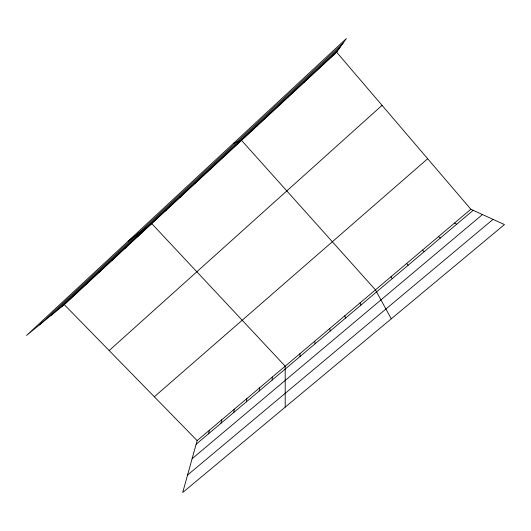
<?xml version="1.0" encoding="UTF-8"?>
<svg xmlns="http://www.w3.org/2000/svg" width="531" height="531" viewBox="0 0 531 531"><rect width="100%" height="100%" fill="white"/><g stroke="black" fill="none" stroke-linecap="round" stroke-linejoin="round"><path stroke-width="0.8" d="M272.164 380.05L272.317 377.063M259.241 390.969L259.54 387.862M288.399 96.914L288.446 96.562M246.417 401.794L246.869 398.575M233.693 412.541L234.29 409.202M221.075 423.194L221.812 419.755M208.55 433.767L209.433 430.223M470.838 209.247L197.14 440.604L182.71 492.502L504.45 224.567L470.838 209.247L336.647 52.197L346.411 38.497L26.55 335.426L64.297 304.635L336.647 52.197M304.323 82.159L304.575 81.608M320.405 67.251L320.87 66.508M39.294 325.032L343.079 43.17M51.175 315.341L340.006 47.485M61.656 306.792L337.324 51.248M109.167 350.56L382.061 105.344M154.322 396.776L427.667 158.729M196.125 444.261L473.174 210.316M192.103 458.718L482.46 214.544M187.562 475.046L493.04 219.369M73.982 295.369L76.491 293.338M86.407 283.846L88.777 281.948M98.932 272.237L101.162 270.465M111.563 260.529L113.654 258.889M124.3 248.72L126.245 247.22M137.144 236.819L138.936 235.459M128.163 241.101L151.733 223.597L285.193 366.178L285.22 407.138M164.882 211.106L166.349 210.044M179.81 197.26L181.104 196.37M194.884 183.288L195.999 182.564M210.103 169.183L211.033 168.626M225.469 154.939L226.213 154.561M233.587 143.237L241.539 140.357L375.444 289.88L391.274 318.819M256.652 126.033L257.011 126.013M454.563 223.007L456.687 224.235M438.44 236.634L440.352 238.027M422.47 250.134L424.176 251.687M64.297 304.635L197.14 440.604M406.653 263.502L408.153 265.221M390.975 276.757L392.276 278.622M360.058 302.889L360.974 305.06M344.811 315.779L345.535 318.096M329.705 328.55L330.242 331.012M314.73 341.207L315.089 343.809M299.896 353.746L300.075 356.487"/></g></svg>
